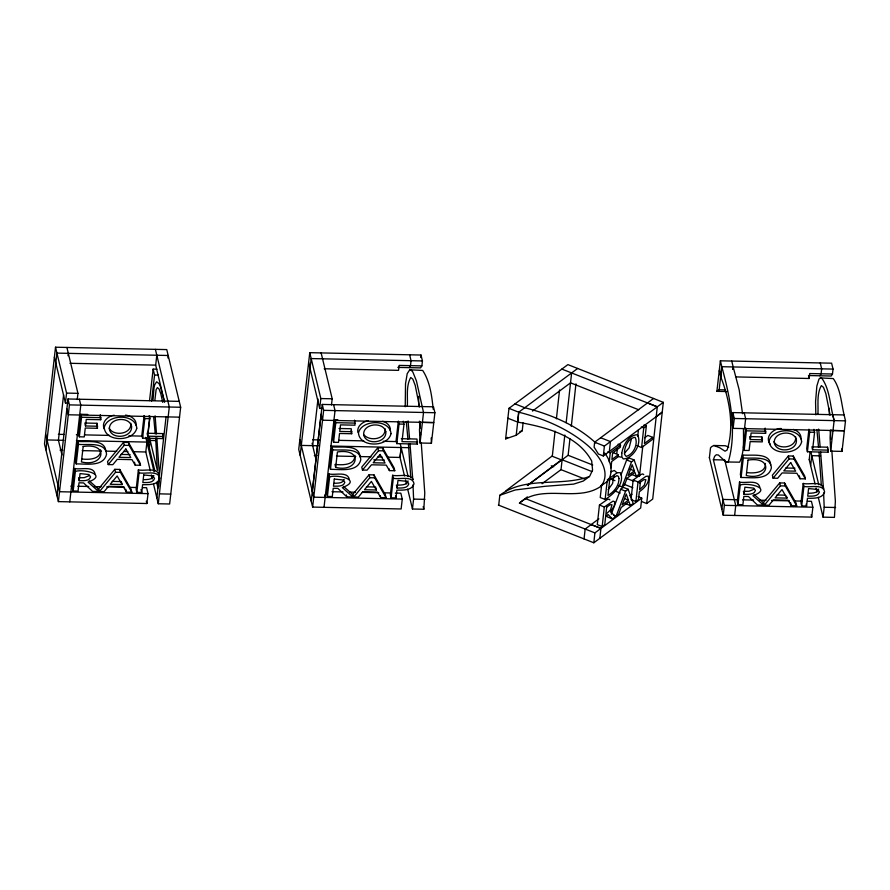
<?xml version="1.0" encoding="UTF-8"?>
<svg xmlns="http://www.w3.org/2000/svg" width="890" height="890" viewBox="0 0 890 890"><rect width="100%" height="100%" fill="white"/><g stroke="black" fill="none" stroke-linecap="round" stroke-linejoin="round"><path stroke-width="1.33" d="M130.841 423.295C131.776 434.342 113.564 436.723 109.092 428.112M385.092 428.746C385.882 439.337 369.906 441.663 364.077 434.999M795.693 436.89C796.617 447.937 778.405 450.318 773.933 441.707M616.792 453.411L617.271 448.983M153.036 399.71L154.014 387.918L154.727 384.714L156.651 381.799L159.032 383.601L160.322 386.293L164.606 402.224M154.86 400.367L156.084 389.753L157.385 387.606L158.987 388.874L160.779 393.603L162.759 402.402M631.455 438.792L629.141 447.77L624.524 453.177M523.097 422.872L522.23 430.771L516.2 435.243L505.631 438.87L508.969 408.343L567.887 364.611L663.306 402.347L652.715 499.056L646.696 503.529L641.812 501.593M498.723 505.197L499.813 495.307C525.234 475.816 560.678 487.008 589.325 476.562M505.832 490.835L552.345 455.88L555.06 431.161M516.2 435.243L518.748 412.192L577.643 368.471M556.417 418.801L559.565 389.954M542.055 483.737L561.023 469.653L564.816 435.032M566.162 422.672L571.614 372.943M527.514 485.439L568.132 455.291L569.934 438.803M571.291 426.444L575.952 383.846M653.56 398.464L594.642 442.219L594.108 447.158L598.436 454.034L603.32 455.958L662.227 412.215L656.208 416.676M498.378 505.053L593.83 542.789L594.898 532.899L641.757 498.111L638.097 496.665M603.32 455.958L604.399 446.068L663.306 402.347M609.839 499.869L608.938 499.134L607.325 499.479L599.437 505.053L597.29 524.622L602.163 526.546L604.755 524.622L605.656 516.345L608.104 514.531L612.442 518.926L615.646 516.534L610.507 511.939L614.4 505.609L614.712 501.793L613.088 501.103L604.31 506.977L602.163 526.546M601.685 484.494L600.249 497.543L605.133 499.468C613.522 494.339 625.236 483.404 620.441 472.735L617.76 472.712L615.858 473.669L607.269 479.899M599.849 538.317L600.917 528.426L591.16 524.566M609.339 451.486L610.429 441.596L600.672 437.747M605.133 499.468L607.136 481.201M609.238 461.943L610.24 452.81L620.541 445.167L618.105 444.21M610.985 467.906L611.686 461.554L618.138 456.77L618.361 454.723L613.488 452.788M620.541 445.167L620.308 447.247L612.631 452.954L611.908 459.507L618.361 454.723M637.707 436.467L638.419 429.937M631.155 498.278L633.157 480.01L641.011 474.459L642.836 473.925L643.759 474.693M636.706 445.601L641.59 447.525L643.726 427.957L646.34 426.01L643.904 425.053M635.894 501.515L638.03 481.946L645.884 476.384L648.276 476.072C650.134 482.447 644.093 488.354 639.332 491.814L638.475 499.59L635.894 501.515L631.01 499.59M639.51 476.15L642.803 446.179M647.531 402.959L657.287 406.808L646.696 503.529M646.34 426.01L644.427 443.509L652.726 437.346L647.842 435.421L644.738 437.735M641.757 498.111L640.667 508.001L593.808 542.789M652.726 437.346L652.492 439.426L641.59 447.525M508.969 408.343L518.725 412.204L517.646 422.082L507.89 418.233M584.051 538.928L585.153 529.049L598.881 518.837M149.32 447.915L150.165 440.45L156.484 440.583M810.645 465.57L811.769 455.669L820.613 455.858M153.592 484.36L158.264 503.751L169.634 503.996L180.659 407.264L166.764 349.592L55.525 347.211L44.5 443.943L58.395 501.615L146.883 503.518L148.018 493.627L146.594 487.731L142.456 487.642M45.924 449.839L56.938 353.108L168.188 355.488L167.898 357.958M63.59 394.849L58.417 440.194L62 455.035M68.029 355.822L68.319 353.352M67.974 403.036L65.448 402.981L66.572 393.091L55.525 347.211M56.971 495.719L67.996 398.987L179.235 401.368M58.395 501.615L69.42 404.883L67.996 398.987M77.241 399.521L77.942 393.336L66.895 347.456M69.765 501.86L80.79 405.128L79.366 399.232M95.008 473.769C93.239 465.514 80.178 470.076 74.671 468.463L72.446 488.043L73.158 490.98L78.042 491.091L78.987 482.814L83.593 482.914L92.56 491.402L98.623 491.525L97.911 488.588L89.267 480.878M77.764 441.373L75.528 460.953L76.24 463.901C85.774 463.701 103.485 467.217 106.544 454.267C105.732 441.284 86.764 445.423 78.465 444.321L77.764 441.373C86.052 442.475 105.02 438.336 105.843 451.319M87.787 414.44L80.845 414.295L78.62 433.864L79.321 436.812L84.261 436.912L85.273 428.023L97.455 428.29L96.988 423.295L84.806 423.028M73.158 490.98L75.383 471.411L74.671 468.463M76.24 463.901L78.465 444.321M79.321 436.812L81.557 417.232L80.845 414.295M79.221 480.734L80.044 473.591L88.911 474.537L90.602 476.851C89.223 481.557 83.026 480.544 79.221 480.734L78.754 478.764M97.689 426.243L85.507 425.976L86.263 419.424L100.77 419.724L100.292 414.707M96.988 423.295L97.455 428.29M138.362 469.831L136.137 489.4L136.849 492.348L141.733 492.448L142.623 484.672C148.43 484.661 157.719 485.306 159.777 478.364C158.364 469.675 144.725 474.448 139.074 472.768L138.362 469.831C144.013 471.511 157.652 466.727 159.065 475.416M142.567 438.158L144.803 418.589L144.091 415.641L141.855 435.221L142.567 438.158L163.17 438.603L162.703 433.586L147.039 433.241M136.849 492.348L139.074 472.768M149.553 400.611L153.136 369.128L156.929 369.216M150.343 470.866L145.793 451.975L147.384 437.98M147.851 433.875L149.876 416.086M151.589 401.034L154.56 375.024L153.136 369.128M164.461 401.568L155.683 365.134L156.807 355.243M163.404 436.523L147.74 436.189L149.743 418.689L149.031 415.752M148.953 437.246L148.241 443.465L154.804 470.688M162.703 433.586L163.17 438.603M156.84 497.855L166.107 416.509M158.264 503.751L169.289 407.019L155.394 349.347M397.841 367.403L420.592 367.882L421.871 365.89L422.439 360.94L421.014 355.043L309.764 352.674L298.74 449.406L312.635 507.078L401.134 508.969L402.258 499.079L400.834 493.182L395.327 493.071M300.164 455.302L311.189 358.57L422.439 360.94M312.668 445.645L317.986 398.931M322.213 408.488L319.688 408.443L320.823 398.553L309.764 352.674M420.403 421.604L419.479 429.636L420.047 443.009L431.416 443.253L434.899 412.726L433.486 406.808L322.247 404.427L312.334 491.291L313.77 497.187L402.258 499.079M311.222 501.181L321.112 414.317L322.536 420.214L433.775 422.594L422.405 422.372M312.635 507.078L323.649 410.346L322.247 404.427M331.492 404.972L332.193 398.787L321.134 352.907M324.016 507.322L335.029 410.59L333.605 404.672M349.247 479.221C347.478 470.966 334.418 475.527 328.922 473.925L326.686 493.494L327.398 496.442L332.293 496.542L333.227 488.265L337.844 488.365L346.8 496.854L352.863 496.987L352.162 494.039L343.507 486.341M332.003 446.836L329.778 466.405L330.479 469.353C340.024 469.164 357.724 472.668 360.795 459.73C359.972 446.747 341.003 450.885 332.715 449.784L332.003 446.836C340.291 447.937 359.271 443.799 360.083 456.781M337.866 419.802L335.085 419.746L332.86 439.326L333.572 442.263L338.511 442.375L339.524 433.486L351.706 433.742L351.227 428.746L339.046 428.491M327.398 496.442L329.623 476.862L328.922 473.925M330.479 469.353L332.715 449.784M333.572 442.263L335.797 422.694L335.085 419.746M335.664 467.384L337.421 451.964C363.854 447.837 358.592 473.124 335.664 467.384L335.185 465.414M354.543 420.158L355.01 425.186L340.503 424.875L339.757 431.439L351.939 431.695M392.612 475.282L390.376 494.862L391.088 497.799L395.983 497.911L396.862 490.134C402.669 490.123 411.959 490.768 414.017 483.815C412.604 475.138 398.965 479.91 393.313 478.23L392.612 475.282C398.731 476.829 409.534 472.712 413.283 479.599M396.818 443.62L399.043 424.052L398.331 421.103L396.106 440.672L396.818 443.62L417.41 444.066L416.943 439.037L401.279 438.703M391.088 497.799L393.313 478.23M403.27 421.204L403.982 424.152L401.991 441.651L417.655 441.985M397.107 488.032L397.975 480.411L407.197 481.368L408.799 483.915C407.353 488.721 401.045 487.92 397.107 488.032L396.395 485.083M420.725 357.524L421.014 355.043M421.248 442.697L424.775 493.082L423.84 509.247L412.459 509.002L413.594 499.112L413.016 484.861M420.047 443.009L423.529 412.482L416.431 380.909L412.916 372.187L411.291 370.195L409.756 369.784L407.208 373.644L405.529 383.69L405.228 406.741M433.207 409.278C431.884 396.272 430.07 381.654 422.672 370.44L409.756 369.784M726.997 391.555L716.895 391.344L720.366 360.806L831.616 363.187L833.04 369.083L832.473 374.022L831.204 376.025L808.443 375.536M709.397 457.749L710.52 447.859L711.566 446.702L713.847 445.49L725.228 445.734L728.721 447.08M713.847 445.49L719.665 447.737L725.061 451.208L727.119 449.995C734.562 426.266 729.511 399.365 720.666 376.603L721.79 366.702L720.366 360.806M716.895 391.344L719.165 389.753L721.79 366.702L833.04 369.083M732.882 369.417L733.171 366.947L731.747 361.051M732.893 369.417L733.171 366.947L739.178 389.798L742.538 413.683M721.823 509.314L722.947 499.446L738.455 499.757M831.004 429.736L830.092 437.769L830.659 451.152L842.018 451.397L845.5 420.859L844.098 414.94L732.837 412.582L732.426 425.42L733.126 428.368L844.376 430.738L833.007 430.504M807.308 501.237L811.435 501.326L812.859 507.222L811.736 517.112L723.247 515.21L724.371 505.331L713.38 459.741L714.648 456.325L716.305 454.745L718.375 455.013L725.917 461.955L739.657 462.177C744.541 451.953 743.384 439.949 743.495 428.88M733.126 428.368L734.261 418.478L732.837 412.582M734.628 515.466L735.741 505.565L724.76 459.985L713.38 459.741M744.507 428.613L745.642 418.723L744.218 412.827M759.849 487.364C758.08 479.109 745.019 483.671 739.523 482.057L737.287 501.637L737.999 504.586L742.894 504.686L743.84 496.409L748.446 496.509L757.401 504.997L763.475 505.131L762.763 502.183L754.108 494.473M742.605 454.968L740.38 474.548L741.092 477.496C750.626 477.296 768.337 480.811 771.396 467.862C770.584 454.879 751.605 459.018 743.317 457.916L742.605 454.968C750.893 456.069 769.872 451.931 770.684 464.925M745.698 427.89L743.462 447.459L744.173 450.407L749.113 450.507L750.125 441.629L762.307 441.885L761.829 436.89L749.647 436.623M737.999 504.586L740.235 485.005L739.523 482.057M741.092 477.496L743.317 457.916M744.173 450.407L746.399 430.827L745.931 428.869M744.073 494.328L744.885 487.186L753.763 488.132L755.454 490.446C754.075 495.151 747.867 494.139 744.073 494.328L743.595 492.359M762.541 439.838L750.359 439.571L751.104 433.018L765.623 433.33L765.144 428.301L765.623 433.33M761.595 438.937L761.829 436.89M736.175 376.926L809.155 378.484L809.722 373.544L832.473 374.022M803.214 483.426L800.978 502.995L801.69 505.943L806.585 506.043L807.464 498.267C813.271 498.255 822.56 498.901 824.618 491.959C823.217 483.27 809.566 488.043 803.926 486.363L803.214 483.426C808.854 485.106 822.505 480.333 823.906 489.011M807.419 451.764L809.644 432.184L808.932 429.236L806.707 448.816L807.419 451.764L828.023 452.198L827.544 447.18L811.88 446.847M801.69 505.943L803.926 486.363M809.221 459.674L810.067 452.253M828.256 450.129L812.592 449.784L814.584 432.295L813.872 429.347M827.544 447.18L828.023 452.198M830.659 451.152L834.13 420.614L832.717 414.695C829.847 402.558 829.302 388.785 821.904 378.339L820.369 377.927L818.978 379.073L816.864 386.026L815.563 401.657L815.83 414.885M831.85 450.83L835.376 501.226L834.442 517.39L823.061 517.146L824.196 507.255L823.617 492.993M620.975 474.971L626.649 459.963L629.241 458.05L634.114 459.974L639.165 474.203L636.339 476.295L631.466 474.37M611.252 514.253L620.708 489.255L623.289 487.342L628.173 489.266L633.224 503.495L630.398 505.587L625.525 503.662M618.417 485.451L622.066 486.897L631.522 461.899L634.114 459.974M613.688 515.221L616.125 516.189L625.581 491.191L628.173 489.266M344.141 479.365C343.095 483.57 337.699 483.059 334.362 483.281M153.837 475.516C152.802 479.666 147.529 479.499 144.147 479.666M408.087 480.967C407.041 485.128 401.779 484.95 398.397 485.128M818.689 489.111C817.643 493.271 812.381 493.093 808.999 493.26M639.465 483.192L640.088 482.146M409.222 367.637L410.49 365.645L411.058 360.706L409.634 354.81M819.823 375.78L821.092 373.789L821.659 368.838L820.235 362.942M123.554 442.352L107.512 461.632L108.224 464.58L112.808 464.68L117.269 459.34L132.009 459.652L135.18 465.159L140.52 465.27L139.808 462.322L128.449 442.464L123.554 442.352L124.266 445.3L108.224 464.58M114.843 469.319L98.812 488.599L99.513 491.547L104.108 491.647L108.558 486.307L123.298 486.619L126.469 492.126L131.809 492.237L131.097 489.289L119.738 469.43L114.843 469.319L115.555 472.267L99.513 491.547M377.794 447.815L361.763 467.094L362.464 470.042L367.058 470.143L371.508 464.791L386.249 465.114L389.42 470.621L394.76 470.732L394.048 467.784L382.689 447.915L377.794 447.815L378.506 450.763L362.464 470.042M369.083 474.782L353.052 494.061L353.764 497.009L358.347 497.098L362.797 491.758L377.549 492.081L380.72 497.588L386.049 497.699L385.348 494.751L373.978 474.882L369.083 474.782L369.795 477.73L353.764 497.009M788.395 455.947L772.364 475.227L773.076 478.175L777.66 478.275L782.11 472.935L796.861 473.246L800.021 478.753L805.361 478.865L804.66 475.916L793.29 456.058L788.395 455.947L789.107 458.895L773.076 478.175M779.696 482.914L763.653 502.194L764.365 505.142L768.949 505.242L773.399 499.902L788.151 500.213L791.321 505.72L796.661 505.832L795.949 502.883L784.58 483.025L779.696 482.914L780.397 485.862L764.365 505.142M608.126 489.678L612.587 483.504L613.944 475.371M594.909 532.899L519.437 503.084C542.043 483.125 577.51 503.095 601.328 486.018C611.486 471.644 598.703 455.101 587.856 445.556C568.187 428.713 543.657 418.478 518.748 412.192M519.437 503.084L527.358 496.909M89.111 475.694L84.216 477.652L78.52 477.785M753.952 489.289L749.069 491.247L743.361 491.38M527.336 485.473L561.412 459.885L551.978 456.158M532.498 411.058L570.535 382.834L638.731 409.778M505.631 438.87L507.634 437.379M634.392 470.866L628.106 475.538L632.178 464.758L634.392 470.866L629.519 468.941M622.066 486.897L624.491 485.095L627.116 478.164L634.926 472.368L636.339 476.295M629.786 495.897L632 494.25M628.451 500.158L622.166 504.83L626.237 494.05L628.451 500.158L624.791 498.712M616.125 516.189L618.55 514.387L621.176 507.456L628.985 501.66L630.398 505.587M600.527 486.051L607.358 481.546C613.922 472.824 610.985 460.976 604.633 453.043M610.985 471.745L614.356 470.487L616.714 472.568M499.813 495.307L515.254 489.967L545.203 486.285L573.594 484.127L583.306 481.034L589.625 476.373L592.573 470.12L591.705 460.987C577.443 434.698 544.869 427.011 517.668 422.094M519.882 431.572L522.23 430.771M114.209 415.218C107.935 415.997 101.26 422.082 104.141 428.78M368.449 420.67C362.897 421.593 356.868 425.976 357.78 432.24M781.198 428.502C773.51 428.235 764.321 436.768 770.162 444.166M620.886 457.149L617.549 456.281M725.917 461.955L728.276 461.932C737.265 431.116 730.1 397.062 721.79 366.702M421.871 365.89L399.109 365.401L398.553 370.351L324.183 368.76M820.369 377.927L833.274 378.584C840.683 389.03 841.228 402.803 844.098 414.94M69.954 363.298L155.683 365.134M154.56 375.024L158.353 375.113M719.165 389.753L725.484 389.887M66.572 393.091L77.942 393.336M320.823 398.553L332.193 398.787M734.261 418.478L845.5 420.859M69.42 404.883L180.659 407.264M323.649 410.346L434.899 412.726M179.535 417.154L68.285 414.773L66.872 408.877M746.399 430.827L765.856 431.25M809.644 432.184L814.584 432.295M81.557 417.232L101.004 417.655M144.803 418.589L149.743 418.689M335.797 422.694L355.255 423.106M399.043 424.052L403.982 424.152M58.384 434.331L63.913 434.442M76.362 434.709L79.121 434.765M84.65 434.887L109.548 435.421M128.905 435.833L142.734 436.133M312.624 439.782L319.543 439.927M338.901 440.35L363.788 440.873M383.145 441.295L396.973 441.585M47.048 439.949L63.947 440.316M76.395 440.583L149.442 442.141M301.287 445.412L318.197 445.768M330.635 446.035L408.744 447.692M789.107 458.895L794.002 459.006L805.361 478.865M124.266 445.3L129.15 445.412L140.52 465.27M378.506 450.763L383.401 450.863L394.76 470.732M60.064 450.14L62.823 450.207M82.18 450.618L101.538 451.03M105.688 451.119L116.757 451.352M123.665 451.497L127.815 451.586M133.344 451.708L145.793 451.975M314.303 455.602L317.062 455.658M336.431 456.069L355.789 456.481M359.938 456.57L370.997 456.815M377.905 456.959L382.055 457.048M387.584 457.171L400.033 457.438L404.494 475.95M785.714 468.018L794.948 468.207M120.862 454.412L130.096 454.612M373.789 459.841L384.347 460.074M746.821 472.601C753.63 473.413 765.945 473.091 765.411 463.434M81.969 459.006C88.778 459.819 101.093 459.496 100.559 449.839M334.952 464.435C341.938 465.159 355.255 465.526 354.81 455.302M740.235 485.005C748.29 482.369 773.532 488.176 752.895 495.708L763.475 505.131M780.397 485.862L785.292 485.973L796.661 505.832M75.383 471.411C83.449 468.774 108.691 474.581 88.054 482.113L98.623 491.525M115.555 472.267L120.45 472.379L131.809 492.237M329.623 476.862C337.688 474.236 362.931 480.033 342.294 487.575L352.863 496.987M369.795 477.73L374.69 477.83L386.049 497.699M777.003 494.974L784.924 495.151M112.151 481.379L121.396 481.579M366.402 486.841L375.636 487.041L376.348 489.99L364.466 489.734L371.386 481.423L376.348 489.99M786.949 498.122L775.079 497.866L781.987 489.556L786.949 498.122L786.482 496.164M122.108 484.527L110.227 484.271L117.135 475.961L122.108 484.527L121.63 482.558M742.583 499.846L753.596 500.08M759.114 500.202L765.99 500.347M771.508 500.469L789.408 500.848M794.915 500.97L801.801 501.115M70.855 486.107L73.603 486.163M77.742 486.252L88.755 486.485M94.262 486.608L101.149 486.752M106.655 486.875L124.555 487.253M130.062 487.375L136.949 487.52M331.981 491.714L342.995 491.947M349.881 492.092L355.388 492.215M362.274 492.359L378.806 492.715M384.313 492.826L391.2 492.982M824.196 507.255L835.577 507.5M724.371 505.331L812.859 507.222M413.594 499.112L424.964 499.357M148.018 493.627L59.519 491.725L45.624 434.053M159.388 493.861L170.769 494.106M125.468 415.107C130.608 415.675 136.838 419.29 136.059 425.242M524.777 407.72C550.365 414.306 575.964 424.708 595.621 442.831M793.268 429.403C797.462 430.482 801.59 434.142 800.911 438.837M382.656 421.259C386.861 422.349 390.988 425.999 390.31 430.704M561.857 369.083L657.287 406.808M641.29 426.989L643.726 427.957M514.999 403.871L524.755 407.731M594.642 442.219L604.399 446.068M607.803 451.853L610.24 452.81M626.649 459.963L631.522 461.899M633.157 480.01L638.03 481.946M568.132 455.291L592.74 465.014M626.093 478.208L633.791 481.245M562.102 459.763L591.839 471.522M609.806 478.62L614.934 480.645M623.912 484.193L632.89 487.742M620.708 489.255L625.581 491.191M551.266 465.804L553.702 466.761M561.023 469.653L584.185 478.809M615.068 491.024L620.208 493.06M599.437 505.053L604.31 506.977M612.442 518.926L607.558 516.99L605.823 515.243M525.467 498.611L600.928 528.426M808.676 376.514L809.155 378.484M812.114 447.826L812.592 449.784M810.912 452.131L818.778 484.805M809.221 459.663L815.106 484.082M816.052 488.054L817.009 492.014M818.288 497.31L823.061 517.146M811.168 514.754L811.736 517.112M799.32 475.805L800.021 478.753M806.106 504.085L806.585 506.043M793.29 456.058L794.002 459.006M790.609 502.772L791.321 505.72M784.58 483.025L785.292 485.973M749.881 437.613L750.359 439.571M719.242 370.696L720.666 376.592M709.352 457.538L723.247 515.221M416.943 442.096L417.41 444.066M423.206 506.599L423.84 509.247M400.311 443.999L408.176 476.673M405.451 479.91L406.407 483.882M407.687 489.166L412.459 509.002M388.952 468.652L389.42 470.621M395.505 495.941L395.983 497.911M382.689 447.915L383.401 450.863M380.241 495.619L380.72 497.588M373.978 474.882L374.69 477.83M350.994 430.805L351.706 433.742M346.332 494.896L346.8 496.854M308.641 362.553L319.688 408.443M321.101 414.317L322.525 420.214M312.101 443.287L316.239 460.497M324.572 495.074L325.139 497.432M299.874 439.515L313.77 497.187M149.364 437.112L157.374 470.376L155.672 438.002M147.273 434.231L147.74 436.189M157.385 481.401L158.676 486.752L159.377 474.57L156.84 437.869M145.782 437.368L154.07 471.778M156.673 482.569L157.975 487.965M151.322 474.915L152.29 478.965M146.316 501.159L146.883 503.518M134.468 462.21L135.18 465.159M141.02 489.5L141.733 492.448M128.449 442.464L129.15 445.412M125.757 489.177L126.469 492.126M119.738 469.43L120.45 472.379M100.058 416.787L100.77 419.724M85.04 424.018L85.507 425.976M54.39 357.101L65.448 402.981M832.717 414.695L834.13 420.614M830.114 415.096L825.842 393.603L823.461 387.328L821.348 385.626C816.475 394.192 818.477 404.972 817.921 414.462M419.513 406.953L415.241 385.459L412.86 379.185L410.735 377.482C405.873 386.049 407.865 396.84 407.32 406.33M818.555 447.336L816.886 429.67M407.943 439.204L406.285 421.526M155.261 433.953L153.736 417.699M820.124 446.78L818.667 429.058M820.591 451.864L823.372 487.676M819.067 452.465L821.359 485.807M420.325 432.529L420.558 435.065M409.522 438.637L408.065 420.914M409.99 443.721L412.76 479.532M408.466 444.321L410.757 477.674M156.495 434.031L155.105 415.853M830.148 430.56L830.826 439.404M419.446 421.159L420.024 428.735M841.907 448.716L842.018 451.397M431.194 437.902L431.416 443.253M829.28 408.31L829.302 414.707M418.667 396.328L418.701 406.574M131.553 426.243C132.71 437.847 111.784 440.049 109.437 429.436C108.358 417.899 129.106 415.786 131.553 426.243M385.804 431.695C386.961 443.298 366.035 445.501 363.687 434.899C362.597 423.362 383.356 421.237 385.804 431.695M796.405 439.838C797.562 451.441 776.636 453.644 774.289 443.031C773.21 431.494 793.958 429.38 796.405 439.838M621.765 453.244L621.888 456.993L623.278 458.973C633.168 458.528 642.391 443.509 637.462 434.721C628.674 434.91 623 445.345 621.765 453.244M618.962 478.531C619.04 485.829 613.978 491.892 607.97 495.452L609.661 480.033L616.948 475.616L618.461 476.406L618.962 478.531M624.535 451.163L624.546 454.301L626.148 456.392C633.402 454.601 638.252 444.377 635.327 437.624L634.581 437.313C628.518 438.603 625.258 445.478 624.535 451.163M606.669 507.133L605.89 514.275L610.551 509.87L612.009 504.741L610.106 504.752L606.669 507.133M640.399 482.091L639.565 489.711L644.349 485.117L645.884 479.643L643.982 479.61L640.399 482.091M401.156 447.536L400.033 457.427L401.156 447.548M83.171 446.502L81.413 461.932C104.353 467.662 109.615 442.375 83.171 446.502M143.724 474.949L142.856 482.569C146.806 482.469 153.113 483.259 154.548 478.464L152.958 475.905L143.724 474.949M334.284 479.054L333.472 486.196C337.266 486.007 343.473 487.008 344.853 482.313L343.162 479.999L334.284 479.054M748.023 460.097L746.265 475.527C769.194 481.256 774.467 455.969 748.023 460.097M808.576 488.554L807.708 496.164C811.658 496.064 817.966 496.854 819.401 492.059L817.799 489.5L808.576 488.554M136.771 428.19C133.678 441.907 105.354 442.386 104.219 427.523C107.379 413.861 135.58 413.405 136.771 428.19M391.022 433.641C387.929 447.37 359.605 447.837 358.459 432.974C361.618 419.324 389.82 418.867 391.022 433.641M801.623 441.785C798.53 455.502 770.206 455.98 769.071 441.117C772.22 427.456 800.422 427 801.623 441.785M125.846 448.994L118.937 457.304L130.808 457.56L125.846 448.994M380.086 454.456L373.177 462.767L385.059 463.022L380.086 454.456M790.687 462.589L783.779 470.899L795.66 471.155L790.687 462.589"/></g></svg>
